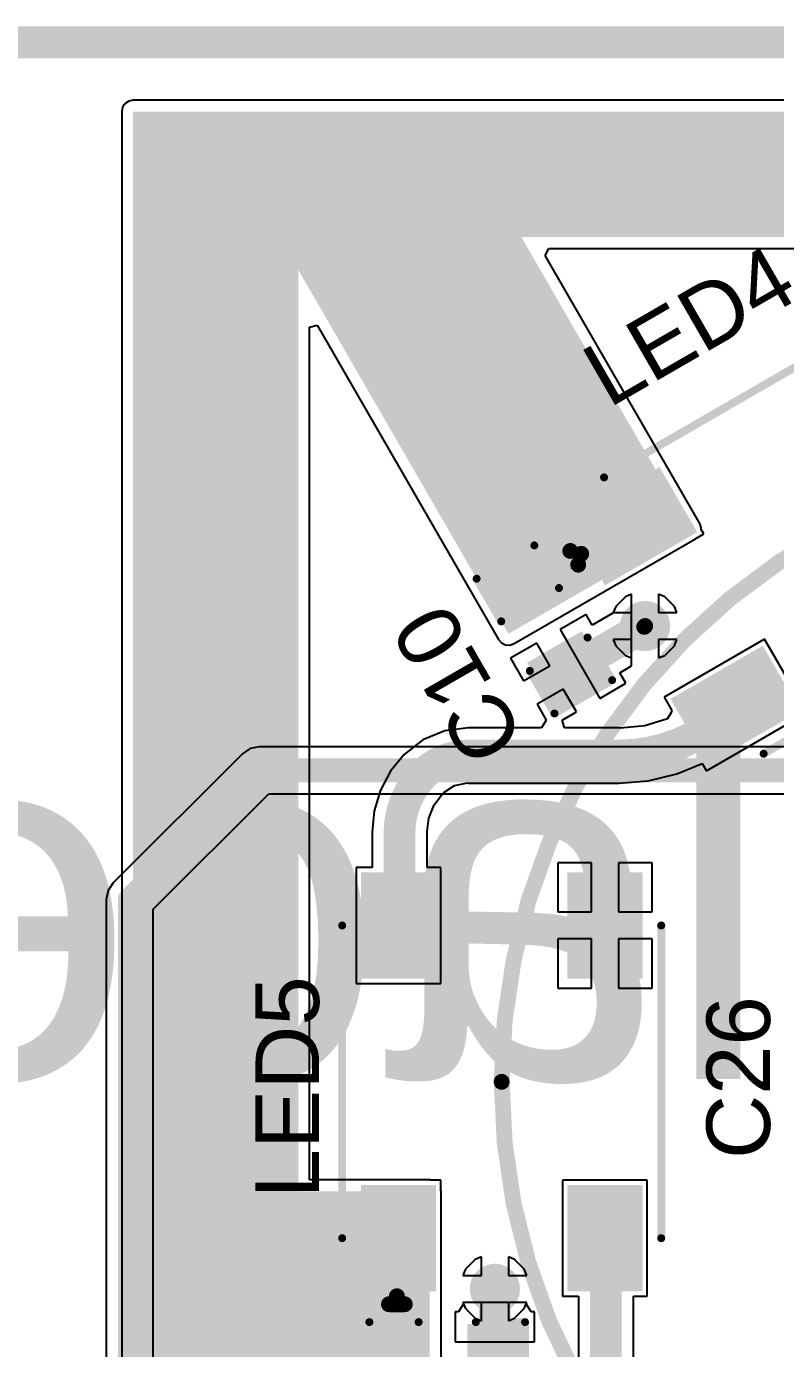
# Model space of a CAD drawing. Header units: millimetres. Extents: x -8 to 110, y -24 to 86.
# Drawn here: x 22.4 to 34.38, y 20.74 to 41.88 of the extents above; entities that cross this region are included whole.
import ezdxf

# ---------------------------------------------------------------- set-up
doc = ezdxf.new("R2010")
doc.units = ezdxf.units.MM
for name, color, linetype in [('BottomLayer', 5, 'Continuous'), ('BottomOverlay', 54, 'Continuous'), ('BottomSolder', 6, 'Continuous'), ('Mechanical1', 6, 'Continuous'), ('TopLayer', 1, 'Continuous'), ('TopOverlay', 2, 'Continuous'), ('TopPaste', 8, 'Continuous'), ('TopSolder', 216, 'Continuous'), ('ViaHoleLayer', 16, 'Continuous')]:
    doc.layers.add(name, color=color, linetype=linetype)
doc.styles.add('Arial', font='', dxfattribs={"height": 0.2})
doc.styles.get('Arial').set_extended_font_data('Arial')

# ---------------------------------------------------------------- blocks, each defined once
blk = doc.blocks.new('WS2812B_XF02_W_29')
at = {"layer": 'TopLayer'}
for points in [[(-3.25, 2.15), (-1.75, 2.15), (-1.75, 1.15), (-3.25, 1.15)], [(3.25, 1.15), (1.75, 1.15), (1.75, 2.15), (3.25, 2.15)], [(-3.25, -1.15), (-1.75, -1.15), (-1.75, -2.15), (-3.25, -2.15)], [(1.75, -1.15), (3.25, -1.15), (3.25, -2.15), (1.75, -2.15)]]:
    blk.add_hatch(color=1, dxfattribs=at).paths.add_polyline_path(points)
at = {"layer": 'TopPaste'}
for points in [[(-3.25, 2.15), (-1.75, 2.15), (-1.75, 1.15), (-3.25, 1.15)], [(3.25, 1.15), (1.75, 1.15), (1.75, 2.15), (3.25, 2.15)], [(-3.25, -1.15), (-1.75, -1.15), (-1.75, -2.15), (-3.25, -2.15)], [(1.75, -1.15), (3.25, -1.15), (3.25, -2.15), (1.75, -2.15)]]:
    blk.add_hatch(color=8, dxfattribs=at).paths.add_polyline_path(points)
at = {"layer": 'TopSolder'}
for points in [[(-3.352, 2.252), (-1.648, 2.252), (-1.648, 1.048), (-3.352, 1.048)], [(3.352, 1.048), (1.648, 1.048), (1.648, 2.252), (3.352, 2.252)], [(-3.352, -1.048), (-1.648, -1.048), (-1.648, -2.252), (-3.352, -2.252)], [(1.648, -1.048), (3.352, -1.048), (3.352, -2.252), (1.648, -2.252)]]:
    blk.add_hatch(color=216, dxfattribs=at).paths.add_polyline_path(points)
at = {"layer": 'TopOverlay'}
for points, const_width in [([(-2.5, 2.551), (2.5, 2.551)], 0.127), ([(-3.556, 1.803), (-3.556, 1.549)], 0.254), ([(-3.556, 1.803), (-3.429, 1.676)], 0.254), ([(-3.429, 1.676), (-3.556, 1.549)], 0.254), ([(-2.5, -2.551), (2.5, -2.551)], 0.127)]:
    blk.add_lwpolyline(points, dxfattribs=dict(at, const_width=const_width))
for points, const_width in [([(-2.532, 2.551, 1), (-2.468, 2.551, 1)], 0.0635), ([(2.468, 2.551, 1), (2.532, 2.551, 1)], 0.0635), ([(-3.619, 1.803, 1), (-3.493, 1.803, 1)], 0.127), ([(-3.619, 1.803, 1), (-3.493, 1.803, 1)], 0.127), ([(-3.493, 1.676, 1), (-3.365, 1.676, 1)], 0.127), ([(-3.493, 1.676, 1), (-3.365, 1.676, 1)], 0.127), ([(-3.619, 1.549, 1), (-3.493, 1.549, 1)], 0.127), ([(-3.619, 1.549, 1), (-3.493, 1.549, 1)], 0.127), ([(-2.532, -2.551, 1), (-2.468, -2.551, 1)], 0.0635), ([(2.468, -2.551, 1), (2.532, -2.551, 1)], 0.0635)]:
    blk.add_lwpolyline(points, format="xyb", close=True, dxfattribs=dict(at, const_width=const_width))
blk = doc.blocks.new('WS2812B_XF02_W_30')
at = {"layer": 'TopLayer'}
for points in [[(-3.25, 2.15), (-1.75, 2.15), (-1.75, 1.15), (-3.25, 1.15)], [(3.25, 1.15), (1.75, 1.15), (1.75, 2.15), (3.25, 2.15)], [(-3.25, -1.15), (-1.75, -1.15), (-1.75, -2.15), (-3.25, -2.15)], [(1.75, -1.15), (3.25, -1.15), (3.25, -2.15), (1.75, -2.15)]]:
    blk.add_hatch(color=1, dxfattribs=at).paths.add_polyline_path(points)
at = {"layer": 'TopPaste'}
for points in [[(-3.25, 2.15), (-1.75, 2.15), (-1.75, 1.15), (-3.25, 1.15)], [(3.25, 1.15), (1.75, 1.15), (1.75, 2.15), (3.25, 2.15)], [(-3.25, -1.15), (-1.75, -1.15), (-1.75, -2.15), (-3.25, -2.15)], [(1.75, -1.15), (3.25, -1.15), (3.25, -2.15), (1.75, -2.15)]]:
    blk.add_hatch(color=8, dxfattribs=at).paths.add_polyline_path(points)
at = {"layer": 'TopSolder'}
for points in [[(-3.352, 2.252), (-1.648, 2.252), (-1.648, 1.048), (-3.352, 1.048)], [(3.352, 1.048), (1.648, 1.048), (1.648, 2.252), (3.352, 2.252)], [(-3.352, -1.048), (-1.648, -1.048), (-1.648, -2.252), (-3.352, -2.252)], [(1.648, -1.048), (3.352, -1.048), (3.352, -2.252), (1.648, -2.252)]]:
    blk.add_hatch(color=216, dxfattribs=at).paths.add_polyline_path(points)
at = {"layer": 'TopOverlay'}
for points, const_width in [([(-2.5, 2.551), (2.5, 2.551)], 0.127), ([(-3.556, 1.803), (-3.556, 1.549)], 0.254), ([(-3.556, 1.803), (-3.429, 1.676)], 0.254), ([(-3.556, 1.549), (-3.429, 1.676)], 0.254), ([(-2.5, -2.551), (2.5, -2.551)], 0.127)]:
    blk.add_lwpolyline(points, dxfattribs=dict(at, const_width=const_width))
for points, const_width in [([(-2.532, 2.551, 1), (-2.468, 2.551, 1)], 0.0635), ([(2.468, 2.551, 1), (2.532, 2.551, 1)], 0.0635), ([(-3.619, 1.803, 1), (-3.493, 1.803, 1)], 0.127), ([(-3.619, 1.803, 1), (-3.493, 1.803, 1)], 0.127), ([(-3.493, 1.676, 1), (-3.365, 1.676, 1)], 0.127), ([(-3.493, 1.676, 1), (-3.365, 1.676, 1)], 0.127), ([(-3.619, 1.549, 1), (-3.493, 1.549, 1)], 0.127), ([(-3.619, 1.549, 1), (-3.493, 1.549, 1)], 0.127), ([(-2.532, -2.551, 1), (-2.468, -2.551, 1)], 0.0635), ([(2.468, -2.551, 1), (2.532, -2.551, 1)], 0.0635)]:
    blk.add_lwpolyline(points, format="xyb", close=True, dxfattribs=dict(at, const_width=const_width))
blk = doc.blocks.new('C___0603_50')
at = {"layer": 'TopLayer'}
for points in [[(-0.381, 0.445), (-0.381, -0.445), (-1.143, -0.445), (-1.143, 0.445)], [(1.143, 0.445), (1.143, -0.445), (0.381, -0.445), (0.381, 0.445)]]:
    blk.add_hatch(color=1, dxfattribs=at).paths.add_polyline_path(points)
at = {"layer": 'TopPaste'}
for points in [[(-0.381, 0.445), (-0.381, -0.445), (-1.143, -0.445), (-1.143, 0.445)], [(1.143, 0.445), (1.143, -0.445), (0.381, -0.445), (0.381, 0.445)]]:
    blk.add_hatch(color=8, dxfattribs=at).paths.add_polyline_path(points)
at = {"layer": 'TopSolder'}
for points in [[(-0.321, 0.504), (-0.321, -0.504), (-1.203, -0.504), (-1.203, 0.504)], [(1.203, 0.504), (1.203, -0.504), (0.321, -0.504), (0.321, 0.504)]]:
    blk.add_hatch(color=216, dxfattribs=at).paths.add_polyline_path(points)
at = {"layer": 'TopOverlay', "const_width": 0.127}
for points in [[(-1.245, 0.533), (-1.245, -0.533)], [(-0.457, 0.533), (-1.245, 0.533)], [(1.245, 0.533), (0.457, 0.533)], [(1.245, 0.533), (1.245, -0.533)], [(-0.457, -0.533), (-1.245, -0.533)], [(1.245, -0.533), (0.457, -0.533)]]:
    blk.add_lwpolyline(points, dxfattribs=at)
at = {"layer": 'TopOverlay', "const_width": 0.0635}
for points in [[(-1.276, 0.533, 1), (-1.213, 0.533, 1)], [(-1.276, 0.533, 1), (-1.213, 0.533, 1)], [(-0.489, 0.533, 1), (-0.425, 0.533, 1)], [(0.425, 0.533, 1), (0.489, 0.533, 1)], [(1.213, 0.533, 1), (1.276, 0.533, 1)], [(1.213, 0.533, 1), (1.276, 0.533, 1)], [(-1.276, -0.533, 1), (-1.213, -0.533, 1)], [(-1.276, -0.533, 1), (-1.213, -0.533, 1)], [(-0.489, -0.533, 1), (-0.425, -0.533, 1)], [(0.425, -0.533, 1), (0.489, -0.533, 1)], [(1.213, -0.533, 1), (1.276, -0.533, 1)], [(1.213, -0.533, 1), (1.276, -0.533, 1)]]:
    blk.add_lwpolyline(points, format="xyb", close=True, dxfattribs=at)
blk = doc.blocks.new('C___0603_54')
at = {"layer": 'TopLayer'}
for points in [[(-0.381, 0.445), (-0.381, -0.445), (-1.143, -0.445), (-1.143, 0.445)], [(1.143, 0.445), (1.143, -0.445), (0.381, -0.445), (0.381, 0.445)]]:
    blk.add_hatch(color=1, dxfattribs=at).paths.add_polyline_path(points)
at = {"layer": 'TopPaste'}
for points in [[(-0.381, 0.445), (-0.381, -0.445), (-1.143, -0.445), (-1.143, 0.445)], [(1.143, 0.445), (1.143, -0.445), (0.381, -0.445), (0.381, 0.445)]]:
    blk.add_hatch(color=8, dxfattribs=at).paths.add_polyline_path(points)
at = {"layer": 'TopSolder'}
for points in [[(-0.321, 0.504), (-0.321, -0.504), (-1.203, -0.504), (-1.203, 0.504)], [(1.203, 0.504), (1.203, -0.504), (0.321, -0.504), (0.321, 0.504)]]:
    blk.add_hatch(color=216, dxfattribs=at).paths.add_polyline_path(points)
at = {"layer": 'TopOverlay', "const_width": 0.127}
for points in [[(-1.245, 0.533), (-1.245, -0.533)], [(-0.457, 0.533), (-1.245, 0.533)], [(1.245, 0.533), (0.457, 0.533)], [(1.245, 0.533), (1.245, -0.533)], [(-0.457, -0.533), (-1.245, -0.533)], [(1.245, -0.533), (0.457, -0.533)]]:
    blk.add_lwpolyline(points, dxfattribs=at)
at = {"layer": 'TopOverlay', "const_width": 0.0635}
for points in [[(-1.276, 0.533, 1), (-1.213, 0.533, 1)], [(-1.276, 0.533, 1), (-1.213, 0.533, 1)], [(-0.489, 0.533, 1), (-0.425, 0.533, 1)], [(0.425, 0.533, 1), (0.489, 0.533, 1)], [(1.213, 0.533, 1), (1.276, 0.533, 1)], [(1.213, 0.533, 1), (1.276, 0.533, 1)], [(-1.276, -0.533, 1), (-1.213, -0.533, 1)], [(-1.276, -0.533, 1), (-1.213, -0.533, 1)], [(-0.489, -0.533, 1), (-0.425, -0.533, 1)], [(0.425, -0.533, 1), (0.489, -0.533, 1)], [(1.213, -0.533, 1), (1.276, -0.533, 1)], [(1.213, -0.533, 1), (1.276, -0.533, 1)]]:
    blk.add_lwpolyline(points, format="xyb", close=True, dxfattribs=at)

msp = doc.modelspace()

# ---------------------------------------------------------------- hatches: boundary and pattern name
at = {"layer": 'BottomLayer'}
h = msp.add_hatch(color=5, dxfattribs=at)
edge = h.paths.add_edge_path()
edge.add_arc((32.293, 32.288), 0.3, 0, 360)
h = msp.add_hatch(color=5, dxfattribs=at)
edge = h.paths.add_edge_path()
edge.add_arc((29.891, 21.69), 0.3, 0, 360)
at = {"layer": 'BottomSolder'}
h = msp.add_hatch(color=6, dxfattribs=at)
edge = h.paths.add_edge_path()
edge.add_arc((32.293, 32.288), 0.402, 0, 360)
h = msp.add_hatch(color=6, dxfattribs=at)
edge = h.paths.add_edge_path()
edge.add_arc((29.891, 21.69), 0.402, 0, 360)
at = {"layer": 'TopLayer'}
for points in [[(24.106, 10.312), (26.746, 10.312), (26.746, 40.513), (24.106, 40.513)], [(24.155, 38.506), (55.21, 38.506), (55.21, 40.513), (24.155, 40.513)], [(30.108, 32.163), (33.01, 33.839), (29.184, 40.465), (26.282, 38.79)], [(24.155, 20.18), (28.85, 20.18), (28.85, 23.25), (24.155, 23.25)]]:
    msp.add_hatch(color=1, dxfattribs=at).paths.add_polyline_path(points)
h = msp.add_hatch(color=1, dxfattribs=at)
edge = h.paths.add_edge_path()
edge.add_arc((32.293, 32.288), 0.3, 0, 360)
h = msp.add_hatch(color=1, dxfattribs=at)
edge = h.paths.add_edge_path()
edge.add_arc((29.891, 21.69), 0.3, 0, 360)
at = {"layer": 'TopSolder'}
h = msp.add_hatch(color=216, dxfattribs=at)
edge = h.paths.add_edge_path()
edge.add_arc((32.293, 32.288), 0.402, 0, 360)
h = msp.add_hatch(color=216, dxfattribs=at)
edge = h.paths.add_edge_path()
edge.add_arc((29.891, 21.69), 0.402, 0, 360)
at = {"layer": 'ViaHoleLayer'}
h = msp.add_hatch(color=16, dxfattribs=at)
edge = h.paths.add_edge_path()
edge.add_arc((32.293, 32.288), 0.15, 0, 360)
h = msp.add_hatch(color=16, dxfattribs=at)
edge = h.paths.add_edge_path()
edge.add_arc((29.891, 21.69), 0.15, 0, 360)

# ---------------------------------------------------------------- linework, layer by layer
at = {"layer": 'BottomLayer'}
for p, q in [((32.077, 32.798), (31.979, 32.757)), ((32.077, 32.504), (32.077, 32.798)), ((32.607, 32.757), (32.509, 32.798)), ((32.509, 32.798), (32.509, 32.504)), ((31.824, 32.601), (31.783, 32.504)), ((31.979, 32.757), (31.824, 32.601)), ((32.763, 32.601), (32.607, 32.757)), ((32.803, 32.504), (32.763, 32.601)), ((31.783, 32.504), (32.077, 32.504)), ((32.509, 32.504), (32.803, 32.504)), ((32.077, 32.072), (31.783, 32.072)), ((31.783, 32.072), (31.824, 31.974)), ((31.824, 31.974), (31.979, 31.818)), ((32.077, 31.777), (32.077, 32.072)), ((32.803, 32.072), (32.509, 32.072)), ((32.509, 32.072), (32.509, 31.777)), ((32.607, 31.818), (32.763, 31.974)), ((32.763, 31.974), (32.803, 32.072)), ((31.979, 31.818), (32.077, 31.777)), ((32.509, 31.777), (32.607, 31.818)), ((25.855, 30.247), (23.788, 28.18)), ((25.977, 30.328), (25.855, 30.247)), ((26.12, 30.357), (25.977, 30.328)), ((37.994, 30.357), (26.12, 30.357)), ((24.429, 27.759), (26.276, 29.606)), ((26.276, 29.606), (67.617, 29.606)), ((23.788, 28.18), (23.707, 28.058)), ((23.707, 28.058), (23.678, 27.915)), ((23.678, 27.915), (23.678, 4.499)), ((24.429, 4.343), (24.429, 27.759)), ((29.676, 22.2), (29.578, 22.159)), ((29.676, 21.906), (29.676, 22.2)), ((30.205, 22.159), (30.107, 22.2)), ((30.107, 22.2), (30.107, 21.906)), ((29.422, 22.004), (29.381, 21.906)), ((29.578, 22.159), (29.422, 22.004)), ((30.361, 22.004), (30.205, 22.159)), ((30.402, 21.906), (30.361, 22.004)), ((29.381, 21.906), (29.676, 21.906)), ((30.107, 21.906), (30.402, 21.906)), ((29.676, 21.474), (29.381, 21.474)), ((29.381, 21.474), (29.422, 21.376)), ((29.422, 21.376), (29.578, 21.22)), ((29.676, 21.18), (29.676, 21.474)), ((30.402, 21.474), (30.107, 21.474)), ((30.107, 21.474), (30.107, 21.18)), ((30.205, 21.22), (30.361, 21.376)), ((30.361, 21.376), (30.402, 21.474)), ((29.578, 21.22), (29.676, 21.18)), ((30.107, 21.18), (30.205, 21.22))]:
    msp.add_line(p, q, dxfattribs=at)
at = {"layer": 'BottomLayer', "const_width": 0.381}
for points in [[(24.054, 27.915), (26.12, 29.981)], [(26.12, 29.981), (67.617, 29.981)], [(24.054, 4.343), (24.054, 27.915)]]:
    msp.add_lwpolyline(points, dxfattribs=at)
at = {"layer": 'BottomLayer', "const_width": 0.191}
for points in [[(26.025, 29.981, 1), (26.216, 29.981, 1)], [(26.025, 29.981, 1), (26.216, 29.981, 1)], [(23.959, 27.915, 1), (24.149, 27.915, 1)], [(23.959, 27.915, 1), (24.149, 27.915, 1)]]:
    msp.add_lwpolyline(points, format="xyb", close=True, dxfattribs=at)
at = {"layer": 'BottomOverlay', "const_width": 0.508}
msp.add_lwpolyline([(5.511, 41.621), (40.511, 41.621)], dxfattribs=at)
at = {"layer": 'Mechanical1'}
for points, const_width in [([(50, 25, 1), (30, 25, 1)], 0.254), ([(29.936, 25, 1), (30.063, 25, 1)], 0.127)]:
    msp.add_lwpolyline(points, format="xyb", close=True, dxfattribs=dict(at, const_width=const_width))
at = {"layer": 'TopLayer'}
for p, q in [((23.978, 40.641), (23.938, 40.582)), ((24.036, 40.68), (23.978, 40.641)), ((24.106, 40.694), (24.036, 40.68)), ((55.21, 40.694), (24.106, 40.694)), ((23.938, 40.582), (23.925, 40.513)), ((23.925, 40.513), (23.925, 10.312)), ((30.693, 38.215), (30.756, 38.325)), ((30.756, 38.325), (41.587, 38.325)), ((33.167, 33.929), (30.693, 38.215)), ((26.927, 37.064), (27.05, 37.097)), ((26.927, 23.431), (26.927, 37.064)), ((27.05, 37.097), (29.951, 32.073)), ((33.19, 33.862), (33.167, 33.929)), ((33.188, 33.834), (33.19, 33.862)), ((33.23, 33.761), (33.188, 33.834)), ((30.198, 32.006), (33.101, 33.682)), ((33.101, 33.682), (33.114, 33.694)), ((33.101, 33.682), (33.101, 33.682)), ((33.114, 33.694), (33.23, 33.761)), ((32.077, 32.798), (31.979, 32.757)), ((32.077, 32.288), (32.077, 32.798)), ((32.607, 32.757), (32.509, 32.798)), ((32.509, 32.798), (32.509, 32.504)), ((31.824, 32.601), (31.779, 32.494)), ((31.979, 32.757), (31.824, 32.601)), ((32.763, 32.601), (32.607, 32.757)), ((32.803, 32.504), (32.763, 32.601)), ((31.352, 32.472), (30.934, 32.231)), ((31.449, 32.304), (31.352, 32.472)), ((31.779, 32.494), (31.449, 32.304)), ((32.509, 32.504), (32.803, 32.504)), ((30.934, 32.231), (31.251, 31.681)), ((32.077, 31.65), (32.077, 32.288)), ((29.951, 32.073), (29.997, 32.019)), ((29.997, 32.019), (30.061, 31.988)), ((30.061, 31.988), (30.131, 31.983)), ((30.131, 31.983), (30.198, 32.006)), ((30.56, 32.015), (30.142, 31.774)), ((30.769, 31.652), (30.56, 32.015)), ((32.803, 32.072), (32.509, 32.072)), ((32.509, 32.072), (32.509, 31.777)), ((34.203, 32.077), (32.596, 31.149)), ((32.607, 31.818), (32.763, 31.974)), ((32.763, 31.974), (32.803, 32.072)), ((34.88, 30.903), (34.203, 32.077)), ((30.142, 31.774), (30.351, 31.411)), ((32.509, 31.777), (32.607, 31.818)), ((30.351, 31.411), (30.769, 31.652)), ((31.251, 31.681), (31.569, 31.131)), ((31.889, 31.541), (32.077, 31.65)), ((31.987, 31.373), (31.889, 31.541)), ((31.569, 31.131), (31.987, 31.373)), ((30.985, 31.278), (30.567, 31.037)), ((31.195, 30.915), (30.985, 31.278)), ((32.596, 31.149), (32.719, 30.935)), ((30.567, 31.037), (30.713, 30.785)), ((30.969, 30.785), (31.195, 30.915)), ((32.71, 30.903), (32.649, 30.802)), ((32.719, 30.935), (32.71, 30.903)), ((33.273, 29.975), (34.88, 30.903)), ((29.469, 30.662), (29.092, 30.612)), ((29.469, 30.658), (29.469, 30.662)), ((30.639, 30.658), (29.469, 30.658)), ((30.713, 30.785), (30.639, 30.658)), ((31.003, 30.658), (30.969, 30.785)), ((31.878, 30.658), (31.003, 30.658)), ((31.898, 30.654), (31.878, 30.658)), ((32.289, 30.693), (31.898, 30.654)), ((32.649, 30.802), (32.289, 30.693)), ((28.74, 30.467), (28.439, 30.235)), ((29.092, 30.612), (28.74, 30.467)), ((28.441, 30.232), (28.223, 29.966)), ((28.439, 30.235), (28.441, 30.233)), ((28.441, 30.233), (28.441, 30.232)), ((32.799, 29.923), (33.206, 30.091)), ((33.206, 30.091), (33.273, 29.975)), ((28.223, 29.966), (28.061, 29.663)), ((31.878, 29.777), (32.344, 29.814)), ((32.344, 29.814), (32.799, 29.923)), ((28.061, 29.663), (27.961, 29.334)), ((28.922, 29.43), (29.056, 29.604)), ((29.056, 29.604), (29.064, 29.61)), ((29.064, 29.61), (29.074, 29.625)), ((29.074, 29.625), (29.247, 29.74)), ((29.247, 29.74), (29.452, 29.781)), ((29.452, 29.781), (29.469, 29.778)), ((29.469, 29.778), (31.878, 29.778)), ((31.878, 29.778), (31.878, 29.777)), ((28.834, 29.218), (28.922, 29.43)), ((27.961, 29.334), (27.927, 28.991)), ((28.806, 29.001), (28.834, 29.218)), ((27.927, 28.991), (27.927, 28.991)), ((27.927, 28.991), (27.927, 28.428)), ((28.808, 28.991), (28.806, 29.001)), ((28.808, 28.428), (28.808, 28.991)), ((27.927, 28.428), (27.672, 28.428)), ((27.672, 28.428), (27.672, 26.572)), ((29.028, 28.428), (28.808, 28.428)), ((29.028, 26.572), (29.028, 28.428)), ((31.434, 28.504), (30.896, 28.504)), ((30.896, 28.504), (30.896, 27.716)), ((31.434, 27.716), (31.434, 28.504)), ((32.404, 28.504), (31.866, 28.504)), ((31.866, 28.504), (31.866, 27.716)), ((32.404, 27.716), (32.404, 28.504)), ((30.896, 27.716), (31.434, 27.716)), ((31.866, 27.716), (32.404, 27.716)), ((31.434, 27.284), (30.896, 27.284)), ((30.896, 27.284), (30.896, 26.496)), ((31.434, 26.496), (31.434, 27.284)), ((32.404, 27.284), (31.866, 27.284)), ((31.866, 27.284), (31.866, 26.496)), ((32.404, 26.496), (32.404, 27.284)), ((27.672, 26.572), (29.028, 26.572)), ((30.896, 26.496), (31.434, 26.496)), ((31.866, 26.496), (32.404, 26.496)), ((28.85, 23.431), (26.927, 23.431)), ((28.868, 23.428), (28.85, 23.431)), ((29.028, 23.428), (28.868, 23.428)), ((29.028, 23.268), (29.028, 23.428)), ((29.031, 23.25), (29.028, 23.268)), ((32.328, 23.428), (30.972, 23.428)), ((30.972, 23.428), (30.972, 21.572)), ((32.328, 21.572), (32.328, 23.428)), ((29.031, 20.18), (29.031, 23.25)), ((29.676, 22.2), (29.578, 22.159)), ((29.676, 21.906), (29.676, 22.2)), ((30.205, 22.159), (30.107, 22.2)), ((30.107, 22.2), (30.107, 21.906)), ((29.422, 22.004), (29.381, 21.906)), ((29.578, 22.159), (29.422, 22.004)), ((30.361, 22.004), (30.205, 22.159)), ((30.402, 21.906), (30.361, 22.004)), ((29.381, 21.906), (29.676, 21.906)), ((30.107, 21.906), (30.402, 21.906)), ((30.972, 21.572), (31.227, 21.572)), ((31.227, 21.572), (31.227, 17.063)), ((32.108, 17.063), (32.108, 21.572)), ((32.108, 21.572), (32.328, 21.572)), ((29.391, 21.45), (29.309, 21.323)), ((30.402, 21.474), (29.381, 21.474)), ((29.381, 21.474), (29.391, 21.45)), ((30.392, 21.45), (30.402, 21.474)), ((30.474, 21.323), (30.392, 21.45)), ((29.309, 21.323), (29.256, 21.323)), ((29.256, 21.323), (29.256, 20.841)), ((30.526, 21.323), (30.474, 21.323)), ((30.526, 20.841), (30.526, 21.323)), ((29.256, 20.841), (29.891, 20.841)), ((29.891, 20.841), (30.526, 20.841))]:
    msp.add_line(p, q, dxfattribs=at)
for points, const_width in [([(31.064, 31.573), (32.279, 32.275)], 0.508), ([(32.279, 32.275), (32.292, 32.288)], 0.254), ([(32.292, 32.288), (32.293, 32.288)], 0.254), ([(33.674, 30.962), (33.738, 31.026)], 0.508), ([(29.469, 30.218), (31.878, 30.218)], 0.508), ([(28.367, 27.5), (28.367, 28.991)], 0.508), ([(31.667, 17.063), (31.667, 22.5)], 0.508), ([(29.891, 20.625), (29.891, 21.69)], 0.508)]:
    msp.add_lwpolyline(points, dxfattribs=dict(at, const_width=const_width))
for points, const_width in [([(32.152, 32.275, 1), (32.406, 32.275, 1)], 0.254), ([(32.216, 32.275, 1), (32.343, 32.275, 1)], 0.127), ([(32.229, 32.288, 1), (32.356, 32.288, 1)], 0.127), ([(32.229, 32.288, 1), (32.356, 32.288, 1)], 0.127), ([(32.23, 32.288, 1), (32.357, 32.288, 1)], 0.127), ([(30.937, 31.573, 1), (31.191, 31.573, 1)], 0.254), ([(33.547, 30.962, 1), (33.801, 30.962, 1)], 0.254), ([(33.547, 30.962, 1), (33.801, 30.962, 1)], 0.254), ([(33.611, 31.026, 1), (33.865, 31.026, 1)], 0.254), ([(29.342, 30.218, 1), (29.596, 30.218, 1)], 0.254), ([(29.342, 30.218, 1), (29.596, 30.218, 1)], 0.254), ([(31.751, 30.218, 1), (32.005, 30.218, 1)], 0.254), ([(31.751, 30.218, 1), (32.005, 30.218, 1)], 0.254), ([(28.626, 29.921, 1), (28.88, 29.921, 1)], 0.254), ([(28.626, 29.921, 1), (28.88, 29.921, 1)], 0.254), ([(28.24, 28.991, 1), (28.494, 28.991, 1)], 0.254), ([(28.24, 28.991, 1), (28.494, 28.991, 1)], 0.254), ([(28.24, 27.5, 1), (28.494, 27.5, 1)], 0.254), ([(31.54, 22.5, 1), (31.794, 22.5, 1)], 0.254), ([(29.764, 21.69, 1), (30.018, 21.69, 1)], 0.254), ([(29.764, 20.625, 1), (30.018, 20.625, 1)], 0.254)]:
    msp.add_lwpolyline(points, format="xyb", close=True, dxfattribs=dict(at, const_width=const_width))
at = {"layer": 'TopLayer', "const_width": 0.508}
for points in [[(33.674, 30.962, -0.198912), (31.878, 30.218)], [(28.753, 29.921, -0.198912), (29.469, 30.218)], [(28.367, 28.991, -0.198912), (28.753, 29.921)]]:
    msp.add_lwpolyline(points, format="xyb", dxfattribs=at)

# ---------------------------------------------------------------- block references
for name, p, rotation in [('WS2812B_XF02_W_30', (35.078, 33.705), 30), ('C___0603_54', (30.683, 32.233), 120), ('WS2812B_XF02_W_29', (30, 25), 90), ('C___0603_50', (29.129, 20.625), 180)]:
    msp.add_blockref(name, p, dxfattribs=dict(rotation=rotation))

# ---------------------------------------------------------------- texts
at = {"layer": 'BottomOverlay', "style": 'Arial', "text_generation_flag": 2}
msp.add_text('Place Battery', height=5.715, dxfattribs=at).set_placement((39.677, 25.046))
at = {"layer": 'TopOverlay', "style": 'Arial'}
for s, rotation, p in [('LED4', 30, (31.712, 35.764)), ('C10', 120, (30.389, 30.471)), ('LED5', 90, (27.079, 23.138)), ('C26', 90, (34.29, 23.766))]:
    msp.add_text(s, height=1.016, rotation=rotation, dxfattribs=at).set_placement(p)

doc.saveas('drawing.dxf')
